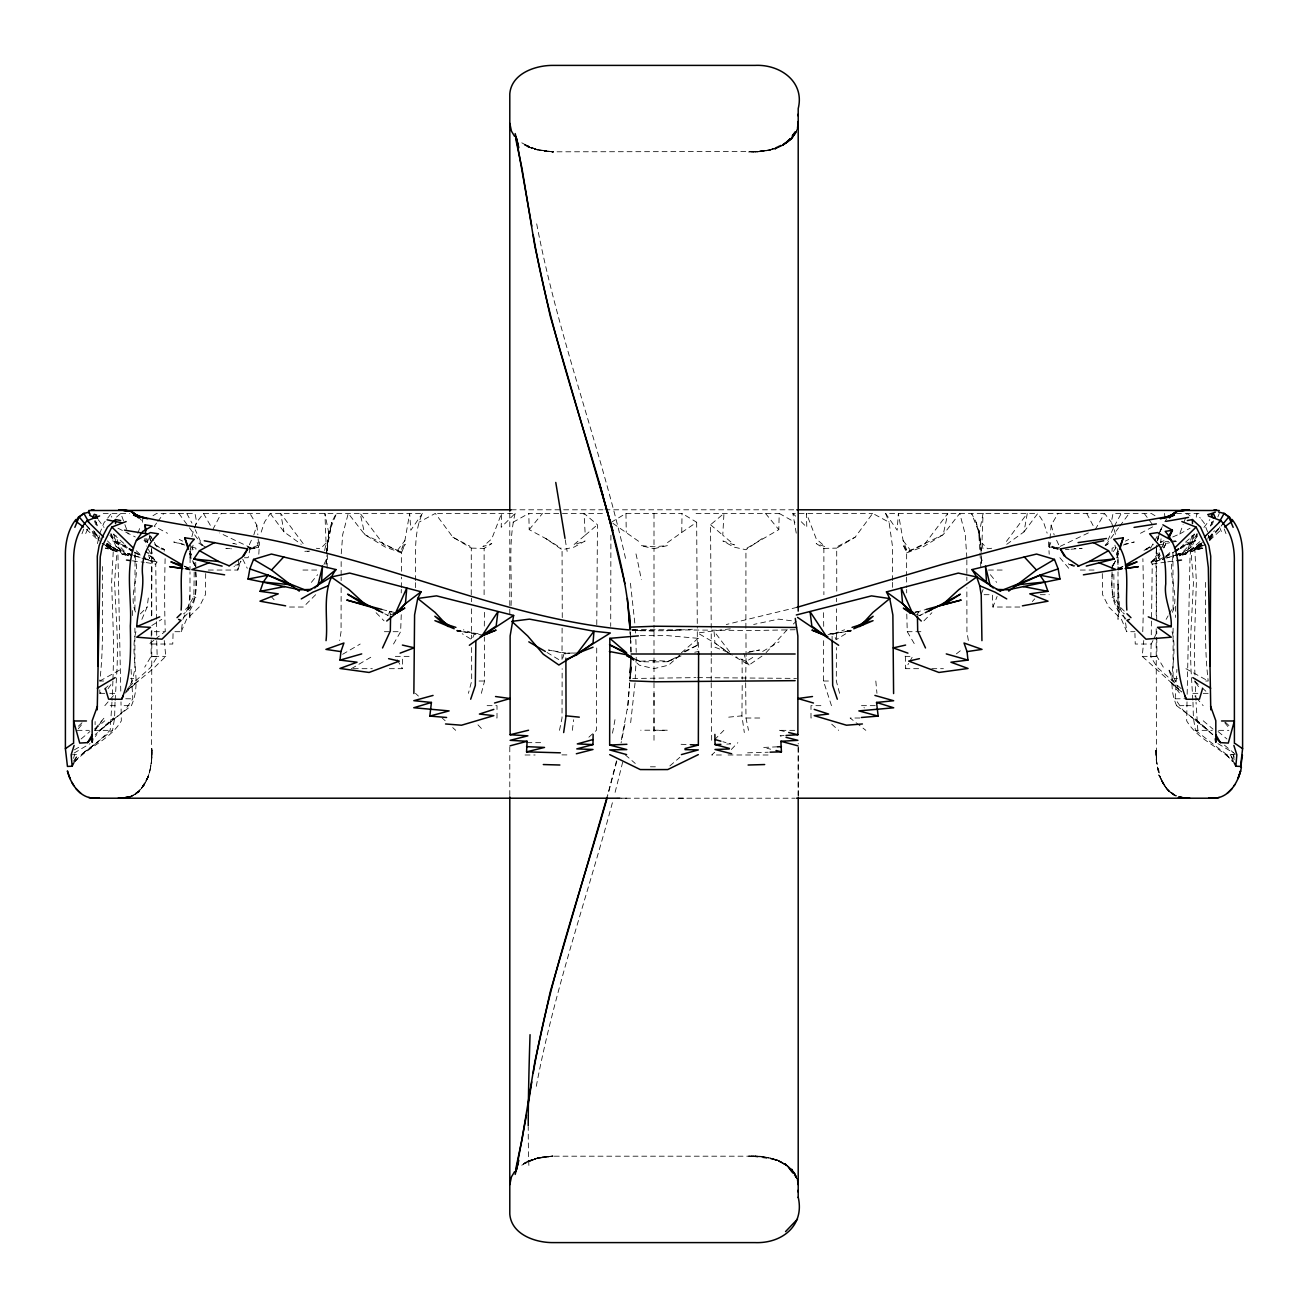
<?xml version="1.0" encoding="UTF-8"?>
<svg xmlns="http://www.w3.org/2000/svg" width="1308" height="1308" viewBox="0 0 1308 1308"><rect width="100%" height="100%" fill="white"/><g stroke="black" fill="none" stroke-linecap="round" stroke-linejoin="round"><path stroke-width="0.75" stroke-dasharray="5 3.75" d="M156.715 640.756L157.189 656.812L150.633 667.472L126.843 688.678M189.987 594.699L189.987 619.354L188.45 607.026L189.987 594.699L189.987 571.809M341.143 587.652L341.061 631.699L339.655 640.495M341.143 580.605L341.143 577.09M341.143 575.324L341.159 561.279M415.47 587.652L415.47 582.371M415.47 580.605C416.206 558.254 412.87 534.416 422.402 513.406L270.216 513.406L264.412 522.252L260.864 533.157M471.616 608.792L471.518 638.745M484.5 612.324L484.287 626.401M596.775 624.652L597.445 524.737L584.038 513.406L585.232 535.168L573.591 544.929L585.101 540.989L573.999 547.136L562.064 549.736L545.926 538.618L529.2 529.626L528.792 513.406L603.969 513.406M654 718.01L654 730.338L667.521 730.338M654 705.666L654 693.338M635.443 659.543L640.56 661.717L654 661.93L654 660.393L668.061 661.276L681.076 655.913M711.209 682.776L711.699 742.666M711.209 681.01L711.241 658.12M711.241 656.354L711.225 631.699M798.207 796.474L798.207 743.32M1124.259 611.098L1120.237 607.157L1114.138 596.595L1113.795 572.037M1118.029 557.911L1118.013 570.043L1117.768 548.919M745.674 682.776L745.985 718.01L748.519 730.338M1102.301 573.558L1102.595 594.699L1108.808 607.026L1121.479 619.354L1126.76 631.699L1134.886 631.699M1112.062 571.809C1111.44 586.703 1110.933 604.116 1124.389 613.877M1125.845 618.52C1110.672 607.288 1111.162 588.845 1112.405 572.037M195.955 571.809C196.478 586.736 197.099 604.067 183.594 613.877M562.26 617.605L562.064 549.736M132.435 615.577L132.484 610.002M1142.751 631.699C1143.568 607.076 1143.47 583.254 1142.881 558.679M745.674 681.01L746.034 658.12M746.067 656.354L745.952 631.699M1205.633 582.371C1205.698 615.316 1204.308 648.359 1208.2 681.01L1204.308 681.01M106.766 544.193L120.81 552.058L121.922 553.971L128.724 555.802L120.957 552.466L115.267 541.577L115.349 535.577M636.211 657.221L635.23 678.182M326.722 554.036C326.984 540.057 328.815 525.424 336.499 513.406L328.749 532.994L326.362 552.614M667.505 542.591L681.746 532.438L682.04 513.406L625.96 513.406L611.327 522.252M966.857 557.78L965.255 534.416L959.745 513.406L943.182 534.661L907.409 551.894L902.814 544.259L906.657 552.892L906.624 575.324M151.27 631.224L151.09 656.403L144.714 667.145M471.632 647.542L471.681 681.01L468.411 693.338M562.113 628.167L561.999 659.87M610.901 535.201L610.705 626.401M1187.01 701.873L1186.683 720.871C1197.588 739.592 1219.645 746.639 1233.706 762.351M156.715 635.394L156.6 621.022M401.229 592.933L401.294 589.418M401.327 587.652L401.425 577.09M831.479 705.666L823.435 681.01L823.68 636.98M1175.565 606.291L1175.565 617.441M1187.157 694.27L1190.067 554.657L1190.705 551.829L1202.543 545.207M341.241 553.791L342.729 534.416L348.255 513.406L364.818 534.661L384.879 546.842L401.343 552.892L401.409 575.324M1112.045 551.355L1112.111 548.134L1115.806 547.12M258.804 554.2L259.54 541.904M746.901 548.166L778.8 529.626L779.208 513.406L696.036 513.406M112.962 679.244L113.256 668.682A866.141 861.956 90 0 0 113.273 631.699L111.638 582.371L113.256 551.208M389.359 668.682L402.341 668.682L402.668 656.354M190.232 548.919L189.987 570.043M635.05 682.907L630.44 724.746M836.548 601.745L836.646 598.23M135.067 552.434L134.904 612.324M189.971 557.911L190.33 546.809M1156.73 620.368L1155.978 563.323L1154.931 561.541L1151.024 562.048L1152.234 564.091L1151.547 619.224M103.692 681.01L99.8 681.01C104.264 643.127 101.811 604.737 102.482 566.528M836.482 638.745L836.384 608.792M1112.078 570.043L1112.323 562.375M327.082 568.277L327.719 545.501L331.758 522.317L327.163 545.894M471.24 594.699L471.289 548.117L452.862 537.196L435.302 513.406L418.92 522.252M484.107 594.699L484.124 548.395L491.792 543.572L482.881 546.646L491.743 538.88L501.569 513.406L501.193 527.288L515.139 513.406L435.302 513.406M742.208 685.523L741.93 715.836L744.317 732.562M982.978 548.673L981.932 543.082L983.076 513.406L979.251 532.994L981.311 554.036M112.913 681.01L112.047 700.385M1163.303 667.145L1156.926 656.403L1156.746 631.224M1212.81 734.556L1182.726 709.852L1175.173 698.815L1176.938 669.304M194.205 572.037L193.862 596.595L187.763 607.157L183.741 611.098M1181.173 688.678L1157.367 667.472L1150.795 656.812L1151.269 640.756M629.704 682.907L627.399 709.459M111.948 702.151L110.166 730.338L96.988 742.666L81.603 754.356L74.818 761.469M393.512 644.026L400.624 631.699L401.278 614.073M762.074 538.618L745.936 549.736L734.001 547.136L722.899 540.989L734.409 544.929L722.768 535.168L723.962 513.406L710.555 524.737L711.225 628.167M630.26 674.503L630.015 678.263L630.26 674.601M981.605 555.671L981.392 558.729L983.616 563.584M630.129 675.566L629.884 679.097L630.358 673.424M629.606 683.021L628.053 704.587L621.104 741.391M1058.286 548.968L1049.261 546.924L1051.158 525.162L1058.107 513.406M1156.664 545.142L1156.059 553.611L1156.386 549.834M115.022 702.151L114.597 718.01L112.57 730.338L81.505 754.307L96.988 742.666M115.153 700.385L117.033 668.682A513.962 512.556 90 0 0 117.05 631.699L114.548 582.371L116.935 551.829L116.33 550.079L107.272 543.196L110.657 548.837L116.33 550.079L106.749 543.638M326.869 550.455L329.207 533.402M1151.383 621.022L1151.269 635.394M208.299 570.043L237.794 570.043L238.694 559.922M326.035 564.059L326.657 558.075M1156.452 548.951L1156.19 616.133M1196.248 517.2L1196.64 513.406L1200.335 518.115M164.154 551.208L164.334 549.507L154.655 544.619M164.236 640.495L165.773 656.354L153.216 668.682L126.32 690.869L138.01 681.01L124.996 693.338M515.139 513.406C507.684 543.981 512.507 575.945 510.987 607.026M326.117 564.239L326.82 558.418M1118.013 607.026L1117.948 582.371L1119.55 607.026L1118.013 619.354L1118.013 571.809M572.332 730.338L573.656 719.76M141.869 619.354L147.15 607.026L148.72 594.699M142.376 522.252L143.062 516.938M1159.248 552.679L1158.463 558.647L1152.642 561.426L1158.872 551.584M1160.556 542.738L1161.063 538.749M153.853 640.331L149.145 644.026L172.77 644.026L173.114 631.699L181.24 631.699L182.401 622.886M1201.136 543.294L1191.408 549.311L1191.065 551.829L1193.452 582.371L1190.95 631.699A513.946 512.556 90 0 0 1190.967 668.682L1192.847 700.385M1162.894 547.251L1164.038 539.321M1175.663 681.01L1173.096 681.01L1168.24 668.682L1175.663 681.01L1179.751 693.338L1169.99 681.01L1181.549 691.965L1142.227 656.354L1143.764 640.495M1172.393 612.324C1180.388 593.423 1166.066 574.13 1173.799 555.344M191.867 536.656L193.878 529.527M401.343 552.892L405.186 544.259L400.591 551.894L383.669 544.553L360.191 513.406L364.818 534.661L400.591 551.894L404.891 540.58L409.649 513.406L410.826 530.231L422.402 513.406M892.53 580.605L892.35 545.403L889.08 522.252L872.698 513.406L855.154 537.196L836.711 548.117L836.76 594.699M1006.719 544.341L1023.984 531.882L1027.287 513.406L1004.838 543.572M536.28 1086.327C554.478 989.6 587.374 896.52 612.7 801.591M324.678 550.537L326.068 543.082L324.924 513.406L328.749 532.994M1197.033 533.5L1192.733 541.577L1179.26 555.818L1187.043 552.466L1192.733 541.577L1194.171 533.926M1113.419 527.713L1111.326 522.252L1113.026 513.406L1151.253 513.406L1156.043 516.349M801.232 521.729L806.807 527.288L806.431 513.406L816.257 538.88L825.119 546.646L816.208 543.572L823.876 548.395L823.893 594.699M624.897 724.436L621.087 742.895M559.481 730.338L562.015 718.01L562.162 668.682M135.934 631.699C129.296 656.142 142.556 681.435 131.372 705.666L99.67 730.338L113.78 718.01L99.898 730.338L95.32 736.502M193.061 545.207L190.494 557.208L194.598 565.154M97.446 543.621L99.195 535.691M616.477 760.945L607.533 795.526M622.706 762.041L614.286 795.575M1157.302 540.825L1158.806 534.776M1207.774 539.207L1208.69 535.364M1210.995 525.8L1211.927 521.957M616.804 761.142L607.828 795.199M1157.678 539.321L1158.43 536.296M481.344 693.338L484.565 681.01L484.32 636.98M1158.692 536.558L1157.596 540.367L1159.771 532.454M73.542 758.313L74.572 754.765M1118.651 553.317L1113.402 565.17M562.734 658.186L564.173 653.33L574.735 652.954M1192.046 535.544L1187.043 552.466L1201.235 544.177L1196.509 547.676L1199.273 547.594L1201.954 544.766M147.395 542.346L148.474 538.716M253.817 534.923L256.842 525.162L249.893 513.406M1212.352 524.524L1213.497 520.862M795.804 131.536C793.155 140.888 783.001 145.58 774.843 149.243L788.544 141.28L796.539 131.16L791.716 139.122L797.471 128.658M1160.834 529.364L1160.212 531.162L1162.747 525.816L1159.607 531.833L1161.471 528.497M129.508 797.422C147.951 789.656 152.66 766.864 151.941 748.732L151.744 760.177L149.602 771.753L149.815 770.903C146.856 781.873 140.512 793.58 129.116 797.34M1058.041 549.327L1049.261 546.924L1051.599 540.204M237.794 570.043L240.852 561.312M917.48 614.237L918.429 611.572L926.162 609.446M388.656 614.204L389.588 611.572L392.907 612.16M1172.72 536.967L1179.669 533.991L1183.102 524.639M1183.773 522.759L1187.206 513.406L1191.506 517.15M194.565 527.958L196.674 522.252L203.459 513.406L259.932 513.406M1111.767 568.342L1113.909 562.62M1116.77 554.968L1118.209 551.159M1113.435 527.958L1105.603 545.403L1109.478 542.984L1105.113 545.55M81.963 533.795L83.81 528.939M194.581 527.713L196.674 522.252L194.974 513.406L156.747 513.406L151.957 516.349M1019.88 607.026L992.919 607.026L997.105 596.464M99.637 533.713L103.97 522.84L106.422 519.701M983.158 589.418L981.016 594.699L992.347 594.699L992.919 607.026M1217.862 516.922L1219.301 513.406M128.74 797.422L139.122 791.716L131.111 796.474C147.951 788.479 152.088 767.207 151.973 750.285L151.515 762.597L151.81 641.378M137.716 533.157L140.823 525.881M181.24 631.699L186.521 619.354L199.192 607.026L205.405 594.699L205.699 573.558M147.166 778.636L147.722 777.361L141.28 788.544L145.433 782.233M1210.39 526.061L1212.712 520.682M782.576 145.27C791.046 141.705 806.104 121.023 785.568 143.896L796.294 130.13L785.552 144.076L795.166 133.808L797.471 128.495C794.626 137.929 786.141 144.207 777.361 147.722L790.817 139.286L796.539 131.16M85.707 533.55L88.601 526.961M1179.26 555.818L1191.899 546.597L1197.36 534.138M797.34 129.116C790.081 148.131 766.913 152.562 748.732 151.941L760.177 151.744L771.753 149.602L750.285 151.973L762.597 151.515L553.006 151.81L534.776 149.194L553.006 151.973L537.097 149.815L523.331 144.06M195.595 572.037C196.838 588.829 197.328 607.288 182.155 618.52M182.875 619.354L188.45 607.026M323.959 564.484L326.493 558.941L326.428 555.769M251.398 540.204L248.978 545.501L250.351 547.333L248.144 557.715L242.078 557.829L247.277 568.293M795.967 131.863L790.817 139.286M1163.989 547.725L1167.341 540.727M1152.986 640.495L1151.285 644.026L1135.23 644.026L1134.935 633.448M1153.836 638.745L1157.22 631.699M74.589 761.24L77.826 754.569L71.155 754.814L90.072 743.614M146.431 780.582L149.243 774.843L143.945 785.748L135.329 794.594L131.536 795.804M1160.212 555.099L1158.463 558.647L1163.417 558.663M1163.679 548.003L1167.161 540.907M212.795 529.609L221.265 513.406M1113.272 565.187L1117.506 557.208L1114.939 545.207M1150.517 548.297L1157.482 535.757M1114.302 526.339L1121.25 513.406M240.917 561.165L238.972 564.664L233.985 566.511M1209.508 539.354L1214.38 530.705M1166.131 619.354L1168.126 615.839M1169.123 614.073L1173.096 607.026M918.641 668.682L905.659 668.682L908.651 663.401M909.665 661.635L912.657 656.354L905.332 656.354L902.487 653.608M1095.205 529.609L1104.541 513.406L1111.326 522.252M1182.35 555.066L1186.094 553.971L1200.564 540.94M156.437 619.224L155.75 564.091L156.944 562.031L145.678 551.208L155.341 561.426L146.316 545.992M1158.496 534.04L1161.52 528.873M125.911 691.801L132.337 681.01L134.904 668.682L134.904 628.167M1159.918 549.949L1165.101 541.741M1164.856 521.712L1166.932 518.491M1191.408 549.311L1199.273 547.594L1201.463 544.177L1193.664 550.357L1204.505 547.611L1190.705 551.829M145.27 782.576L138.37 791.7L133.808 795.166M73.444 761.289L77.826 754.569M131.045 669.32L132.811 698.815L125.257 709.852L95.19 734.556M108.057 688.711L112.341 682.547M1180.503 548.526L1184.067 543.458L1195.757 540.694L1182.383 546.057L1180.503 548.526L1193.354 541.479L1198.063 535.25M1113.337 551.551L1116.591 546.94M1209.393 538.406L1214.037 531.865M1199.273 547.594L1201.627 544.341M1105.603 545.403L1118.569 527.811M1119.746 526.208L1129.18 513.406M156.617 523.053L154.23 526.274L167.538 533.304M157.827 521.451L163.811 513.406M1023.984 531.882L1037.8 513.406L1043.588 522.252L1047.136 533.157M1203.932 527.435L1209.818 519.636M397.419 550.455L404.891 540.58M107.665 518.115L111.36 513.406L111.752 517.2M1208.984 537.653L1213.824 531.489M1196.509 547.676L1200.254 543M78.317 728.785L83.287 722.621M311.369 582.371L317.664 574.67M529.2 529.626L542.509 513.406M95.059 728.785L104.084 718.01L95.108 730.338L95.108 721.526M1209.802 539.583L1221.231 526.029M104.836 705.666L108.793 701.055M110.117 699.502L115.398 693.338L106.602 693.338M766.063 652.659L787.514 629.361M1032.323 601.549L1034.775 598.819M1152.642 561.426L1159.558 554.134M1209.23 538.275L1221.819 525.015M731.286 749.517L737.826 742.666M923.971 620.809L931.917 612.716M138.91 791.16L133.645 795.28M714.397 739.919L723.847 730.338M140.348 613.877L147.15 607.026M315.653 594.699L303.374 607.026L288.12 607.026M795.166 133.808L782.233 145.433M326.068 543.082L320.313 548.788L316.34 548.248M74.294 762.351C88.372 746.639 110.412 739.592 121.317 720.871L120.99 701.873M1151.024 562.048L1159.493 553.922M78.382 726.218L82.698 722.114M1166.18 556.031L1171.739 550.782M1209.687 540.351L1221.656 529.25M793.286 624.03L796.18 621.365L778.522 619.125L753.653 624.456M714.691 752.247L711.699 754.994L722.457 754.994M588.862 737.189L596.383 730.338L596.742 645.776M99.8 689.823L99.8 693.338L102.825 690.608M104.346 689.234L110.395 683.757M680.029 654.997L668.666 665.151L654 668.65L639.334 665.151L636.489 662.616M1185.555 542.15L1194.466 534.318M116.494 517.15L120.794 513.406L124.227 522.759M681.337 652.856L698.178 638.337L698.586 649.798M669.843 765.932L679.866 757.316M585.232 535.168L597.445 524.737M94.977 729.145L104.787 720.79M81.096 738.971L89.892 731.564M139.286 790.817L129.002 797.34M1202.395 542.395L1194.825 548.51L1196.362 582.371L1194.727 631.699A866.092 861.923 90 0 0 1194.744 668.682L1195.038 679.244M956.361 653.886L962.639 648.948M155.423 639.089L164.841 631.699L150.78 631.699M788.544 141.28L770.903 149.815L754.994 151.81L762.858 151.336L778.636 147.166L770.903 149.815L780.582 146.316M249.714 548.968L253.278 548.624L257.741 545.452L251.316 548.019L247.621 547.071L253.278 548.624L258.739 546.924L258.15 538.782M654 661.93L667.44 661.717L679.473 655.602M735.587 657.188L749.092 665.02L763.202 655.259M681.746 532.438L696.673 522.252L682.04 513.406M1181.794 553.333L1191.899 546.597M1165.117 557.568L1175.385 551.06M524.492 1163.188L528.988 1160.376L524.737 1162.959M832.15 641.296L832.068 634.2L844.608 629.786M845.753 633.759L836.106 639.743L833.409 633.366L829.828 633.677M151.826 625.535L161.783 619.354M752.787 657.434L746.214 661.423L736.028 656.91M1145.514 549.376L1153.345 544.619M1118.34 569.307L1123.556 566.168M351.394 668.682L372.289 656.354M74.36 749.86L81.39 745.74M342.614 654.294L360.207 644.026M762.662 651.449L779.192 641.836M1193.664 550.357L1205.191 544.504L1201.136 547.561L1193.664 550.357L1202.412 545.338M513.047 522.252L528.792 513.406M525.767 1162.567L523.331 1163.94L537.097 1158.185L553.006 1156.19L754.994 1156.19L771.753 1158.398L760.177 1156.256L748.732 1156.059C766.88 1155.667 790.196 1159.706 797.34 1178.884M1163.875 557.257L1154.931 561.541L1164.66 558.549M1165.526 556.325L1172.164 552.614M1179.669 533.991L1190.051 528.203M521.794 1165.199L531.833 1159.607L525.816 1162.747L538.111 1157.76L524.279 1163.744M1201.136 544.324L1182.448 554.314M99.8 681.01L122.069 668.682M684.869 651.924L698.488 644.697L683.054 652.038M837.938 546.286L855.154 537.196M1140.462 533.304L1153.77 526.274L1148.98 519.832M916.45 614.498L919.835 615.528L923.432 613.681M919.835 615.528L923.235 613.779M1125.403 541.103L1128.755 539.386M1145.612 549.507L1150.599 547.071M1112.078 597.592L1114.138 596.595M1088.354 532.912L1056.684 548.019L1050.259 545.452L1054.722 548.624L1058.63 548.592M1180.519 547.382L1193.354 541.479M906.657 552.892L923.121 546.842L943.182 534.661L947.81 513.406L924.331 544.553L907.409 551.894L903.109 540.58L898.351 513.406L897.174 530.231L885.598 513.406L1037.8 513.406M1118.651 569.994L1122.329 568.375M1164.038 540.694L1160.572 542.182L1168.665 541.447M667.44 661.717L677.658 657.368M1160.327 559.824L1157.237 560.985L1164.905 558.565M1143.96 550.325L1147.639 549.017M1118.209 568.081L1123.866 566.217M1166.818 557.976L1176.399 554.952L1166.605 557.944M389.866 615.022L393.25 613.992M1123.196 545.06L1134.265 542.003L1124.782 544.128M796.981 607.353L726.267 624.521M1182.677 554.886L1186.094 553.971M1054.722 548.624L1060.281 547.169L1056.684 548.019M249.959 548.919L258.739 546.924L256.401 540.204M654 548.673L667.472 545.583L654 546.777L640.528 545.583L654 548.673L654 628.167M828.062 634.576L847.11 631.224M1158.725 545.06L1169.777 542.706M1171.608 542.313L1178.982 540.76M747.751 652.512L759.539 650.011L746.149 652.332M1152.234 564.091L1165.788 562.08M914.897 612.275L918.429 611.572L919.377 614.204M832.068 634.2L845.344 631.682M694.728 652.234L698.619 651.498M915.11 612.16L918.429 611.572M249.763 548.444L258.739 546.924M730.322 628.805L697.654 632.99L714.969 643.078L730.632 654.131M1117.506 569.634L1123.196 568.833M991.66 548.248L987.687 548.788L981.932 543.082M235.064 565.17L238.972 564.664L235.244 564.991M1167.75 561.819L1177.56 560.56M1118.504 569.193L1122.477 568.686M728.703 717.16L741.93 715.836M632.696 678.476L695.97 677.626M1170.693 541.267L1178.802 540.547M1065.415 549.671L1069.127 549.376M1070.99 549.229L1082.125 548.346L1074.293 548.428M1150.795 656.812L1156.926 656.403M680.127 629.884L666.737 630.75L692.406 629.279M795.15 629.737L754.732 630.505L632.696 629.524M654 660.393L639.939 661.276L636.228 659.739M784.048 735.587L780.108 735.832L784.048 736.829M130.489 678.525L133.71 678.345M777.442 746.819L763.463 747.44L770.657 749.206M726.758 744.072L730.681 743.909L722.866 741.734M309.816 551.109L304.257 551.322L308.279 551.567M650.387 766.799L657.597 766.799M747.587 752.819L768.172 752.214M578.349 652.954L564.173 653.33L548.444 650.011L565.677 652.986L565.89 659.101M823.876 548.395L836.711 548.117M640.789 630.75L667.211 630.75M667.293 730.207L640.707 730.207M1175.173 698.815L1185.833 698.734M728.066 754.978L768.826 754.994M697.573 677.626L796.523 678.394M678.754 798.207L686.209 798.191M511.199 509.793L603.021 509.793M604.966 509.793L794.986 509.793M103.218 513.406L129.688 513.406M796.245 533.157L792.861 513.406L872.698 513.406M1048.068 513.406L1104.541 513.406M1176.464 513.406L1200.891 513.406M302.933 570.043L319.577 570.043M988.423 570.043L1005.018 570.043M1080.294 570.043L1097.657 570.043M1040.269 594.699L1049.278 594.699M384.356 631.699L400.624 631.699M906.771 614.073L907.261 631.699L923.579 631.699M153.821 656.354L165.773 656.354M395.343 656.354L411.824 656.354M1142.227 656.354L1159.558 656.354M353.274 668.682L372.306 668.682M931.819 668.682L943.428 668.682M479.055 681.01L484.565 681.01M823.435 681.01L828.945 681.01M99.8 693.338L104.836 693.338M1197.883 693.338L1192.602 693.338L1195.25 696.428M1203.164 693.338L1208.2 693.338L1208.2 689.823M110.199 705.666L115.889 705.666M124.113 705.666L131.372 705.666M487.099 705.666L497.007 705.666L497.007 718.01L493.051 718.01M820.901 705.666L810.993 705.666L810.993 718.01L814.949 718.01M875.232 705.666L861.155 705.666L864.457 707.922M1172.066 631.699C1178.704 656.142 1165.444 681.435 1176.628 705.666L1183.871 705.666M1186.094 705.666L1192.111 705.666M745.985 718.01L762.433 718.01M859.928 718.01L850.086 718.01L865.831 730.338M77.074 730.338L89.32 730.338M94.405 730.338L112.57 730.338M780.974 730.338L797.013 730.338M1192.978 702.151L1193.403 718.01L1195.43 730.338L1212.352 730.338M1218.68 730.338L1228.882 730.338M526.879 742.666L541.659 742.666M525.031 754.994L535.135 754.994M616.82 798.207L795.084 798.207M621.791 798.191L629.23 798.207M561.9 754.88L567.868 754.912M125.732 698.766L132.811 698.815M229.783 548.395L225.875 548.346L231.451 548.788M249.37 548.592L253.278 548.624M640.348 635.639L667.652 635.639L698.178 638.337M471.289 548.117L484.124 548.395M641.034 630.75L631.878 630.129L654 631.045M1233.411 761.24L1230.174 754.569L1235.177 754.765M681.092 744.285L690.673 744.71M1174.29 678.345L1177.511 678.525M1195.43 730.338L1226.397 754.356L1233.428 754.765L1234.458 758.313M151.09 656.403L157.189 656.812M632.434 630.129L641.263 630.75M1072.838 564.974L1069.012 564.647L1067.083 561.148M478.172 633.677L462.819 631.535M156.944 562.031L133.514 555.557M185.507 568.686L189.48 569.193M132.402 560.821L144.191 562.326M146.153 562.571L155.75 564.091M1074.898 565.416L1069.012 564.647L1074.326 566.478M184.788 568.833L190.477 569.634M1049.261 546.924L1058.237 548.444M160.9 548.902L164.334 549.507L157.581 546.564M462.623 631.682L475.916 634.2L463.375 629.786M381.838 609.446L396.635 612.978M183.218 544.128L173.735 542.003L184.804 545.06M483.519 635.394L474.591 633.366L471.894 639.743L462.231 633.742M779.437 730.24L786.811 732.039M106.504 544.161L114.336 550.357L105.31 548.068L117.295 551.829L117.933 554.657L120.843 694.27M236.552 544.242L232.873 543.311L236.584 544.275M192.194 547.12L195.889 548.134L195.971 550.75M121.922 553.971L125.65 555.066M133.612 555.54L153.085 561.541L152.039 563.323L151.287 620.368M1176.464 795.804C1167.112 793.155 1162.42 783.001 1158.757 774.843C1162.387 783.165 1167.079 792.174 1175.778 795.967M184.117 566.201L189.774 568.081M106.864 547.561L114.336 550.357L102.089 543.327L117.295 551.829M146.136 559.252L150.78 560.985L147.461 559.121M714.969 647.215L729.635 652.954M117.949 528.203L135.28 536.967M143.962 540.678L147.428 542.166M524.279 144.256L537.097 149.815L553.611 151.941L542.28 150.943L529.364 147.166L537.097 149.815L553.006 151.81L537.097 149.815L525.816 145.253L531.833 148.393L521.794 142.801M185.654 568.359L189.333 569.994M109.937 535.25L114.646 541.479L127.481 547.382M251.316 548.019L219.646 532.928M128.724 555.802L106.864 544.324M1176.137 795.967L1166.72 788.544L1160.278 777.361C1163.531 785.291 1168.861 792.877 1176.84 796.539L1169.09 791.16M193.862 596.595L195.922 597.592M636.685 659.657L640.56 661.717M106.095 546.188L114.336 550.357M384.765 613.795L388.182 615.528L384.585 613.681M179.229 539.386L182.597 541.103M452.862 537.196L470.062 546.286M797.471 1179.342L791.716 1168.878L796.474 1176.889L788.544 1166.72L774.843 1158.757L785.748 1164.055L794.594 1172.671L795.804 1176.464M114.646 541.479L127.497 548.526L124.816 544.717M1185.931 668.682L1208.2 681.01M779.208 513.406L794.953 522.252M135.819 552.614L145.793 558.189M205.781 547.267L198.522 542.984L202.397 545.403L195.219 529.707M1217.928 743.614L1233.395 752.787M782.233 1162.567L791.7 1169.63L796.539 1176.84M184.428 566.151L189.644 569.291M524.737 145.041L528.988 147.624L524.492 144.812M546.973 652.447L561.77 661.423M545.926 538.618L561.099 548.166M134.315 552.139L141.166 556.489M110.64 534.154L116.101 546.597L126.206 553.333M612.978 523.38L640.495 542.591M270.216 513.406L284.016 531.882L301.281 544.341M730.943 654.654L714.969 643.078L714.037 631.241L732.202 655.226M116.101 546.597L125.568 553.497M788.544 1166.72L777.361 1160.278L787.579 1165.951L795.28 1174.355L785.748 1164.627L774.843 1159.329L750.285 1156.027L762.597 1156.485L754.994 1156.19L762.858 1156.664L778.636 1160.834L770.903 1158.185L785.552 1164.529L795.166 1174.192L797.488 1179.407L795.166 1174.192L785.552 1163.924L796.278 1177.805L785.568 1164.104L795.166 1174.192M1176.628 705.666L1208.314 730.338L1194.204 718.01L1212.483 734.442M1168.714 790.817L1174.192 795.166C1159.166 785.241 1155.438 765.523 1156.059 748.732L1156.256 760.177L1160.834 778.636M1224.435 745.135L1236.224 754.994M1218.108 731.564L1226.904 738.971M1203.213 720.79L1213.023 729.145M710.555 524.737L722.768 535.168M625.257 754.847L635.279 763.48M113.534 534.318L123.933 543.458L112.243 540.694L125.617 546.057L127.497 548.526M106.193 544.88L110.657 548.837M831.725 724.174L838.641 730.338M106.635 544.014L109.496 546.597M1194.596 681.01L1200.63 686.487M1202.15 687.861L1208.2 693.338M442.169 718.01L445.178 720.741M452.699 727.591L455.707 730.338M415.47 693.338L418.429 696.085M86.344 529.25L98.313 540.351M136.261 550.782L141.82 556.031M1225.302 722.114L1229.618 726.218M792.861 513.406L795.656 516.186M107.452 540.94L115.349 548.837L120.957 552.466L115.954 535.528M376.083 612.716L384.029 620.809M86.181 525.015L98.77 538.275L93.963 531.865M477.96 724.845L483.142 730.338M110.967 533.5L115.267 541.577L126.026 552.957M138.108 516.627L142.801 521.794M270.772 596.072L275.677 601.549M1196.558 697.965L1203.164 705.666M86.769 526.029L98.198 539.583M1059.872 557.715L1070.206 570.043M790.817 1168.714L797.34 1178.999M1226.397 754.356L1232.3 761.469M990.352 574.67L996.663 582.371M765.491 513.406L778.8 529.626M1224.713 722.621L1229.684 728.785M749.092 665.02L746.214 661.423L743.827 653.33M94.176 531.489L99.016 537.67M1201.578 519.701L1204.03 522.84L1208.363 533.713M903.109 540.58L910.581 550.455M98.182 519.636L104.068 527.435M1144.189 513.406L1147.786 518.23M303.162 543.572L280.713 513.406L284.016 531.882M178.82 513.406L188.254 526.208M189.431 527.811L202.397 545.403M190.33 545.403L194.663 551.551M1195.659 682.547L1199.943 688.711M150.534 536.525L153.559 540.923L150.518 535.757M1230.174 754.569L1234.556 761.289M1162.567 782.233L1166.72 788.544C1158.103 777.851 1156.125 763.61 1156.027 750.285L1156.485 762.597L1156.19 641.378M907.261 631.699L914.488 644.026M203.459 513.406L210.931 526.372M397.338 659.87L402.341 668.682M93.62 530.705L99.473 541.087M186.75 513.406L191.965 523.102M979.251 532.994L976.242 522.317L971.501 513.406L979.251 532.994L981.572 550.93M154.344 542.395L157.483 548.297M194.728 565.187L189.349 553.317M1086.735 513.406L1093.325 526.012M1056.602 540.204L1059.022 545.501M1119.55 607.026L1125.125 619.354M1219.399 526.961L1222.293 533.55M95.288 520.682L97.61 526.061M134.201 555.344C141.951 574.081 127.628 593.423 135.607 612.324M885.598 513.406L889.08 522.252M1114.122 529.527L1116.133 536.656M1224.206 528.939L1226.037 533.795M189.791 551.159L191.23 554.968M194.091 562.62L195.513 566.429M124.898 524.639L128.331 533.991M389.588 611.572L390.536 614.237M94.503 520.862L95.647 524.524M99.081 535.528L100.225 539.207M1051.158 525.162L1054.183 534.923M149.308 536.558L150.404 540.367L149.194 534.776M839.589 693.338L836.319 681.01L836.368 647.542M148.605 555.017L149.537 558.647L148.752 552.679M149.57 536.296L150.698 540.825M144.567 538.7L145.433 542.346M96.073 521.957L97.005 525.8M976.242 522.317L980.232 539.697L981.262 550.455L981.245 547.987M980.232 539.697L978.793 533.402L980.918 568.277M1208.805 535.691L1210.554 543.621M625.518 558.385C599.898 445.08 557.748 335.993 536.28 221.69M113.829 533.926L115.267 541.577M630.44 583.254L635.05 625.093M968.345 640.495L966.939 631.699L966.857 587.652M1048.46 541.904L1049.196 554.2M1233.428 754.765L1234.376 761.861M1125.599 622.886L1126.76 631.699M1164.463 513.406L1165.15 518.704M146.937 538.749L147.461 542.722M1197.834 730.338L1196.035 702.151M256.842 525.162L257.856 534.71M151.548 548.951L151.81 616.133M875.82 681.01L876.949 693.338M151.614 549.834L151.941 553.611L151.581 548.526M635.23 629.835L635.475 633.039M981.18 558.418L981.605 564.239M630.75 641.443L630.374 635.77M630.26 633.399L630.75 641.034M742.094 659.101L742.176 679.097M981.343 558.075L981.687 564.059M145.875 538.291L146.104 542.133M1195.953 700.385L1195.087 681.01M635.868 639.481L636.228 652.381M696.673 522.252L697.295 628.167M1172.933 552.434L1173.096 612.324M1117.719 548.657L1118.013 557.715M195.71 562.26L195.971 570.043M471.354 598.23L471.469 601.745M823.713 626.401L823.517 612.324M905.332 656.354L905.659 668.682M745.887 628.167L745.936 549.736M625.96 513.406L626.254 532.438M1192.651 535.577L1192.733 541.577M165.119 558.679C164.53 583.254 164.432 607.076 165.249 631.699M906.624 577.09L906.673 587.652M906.673 589.418L906.689 592.933M966.857 559.824L966.857 575.324M966.857 577.09L966.857 580.605M1173.096 628.167L1173.096 681.01M1156.19 628.756L1156.19 639.792M892.53 582.371L892.53 587.652M798.207 746.557L798.207 796.899M697.295 631.699L697.295 649.308M654 513.406L654 546.777M654 631.699L654 681.157M654 682.776L654 742.666M509.793 513.014L509.793 614.613M509.793 746.803L509.793 796.801M151.81 630.325L151.81 635.067M528.873 1165.444A546.106 24.329 -85.6 0 1 528.236 1127.005M614.973 719.645A420.015 261.371 -85.6 0 1 612.275 734.295M635.982 553.889A420.015 288.398 87 0 1 641.28 579.689M565.236 539.795A546.106 6.785 80.8 0 1 567.149 551.404M537.097 1158.185L530.835 1160.343L542.28 1157.057L553.006 1156.027L540.825 1157.302L534.776 1158.806L553.611 1156.059L537.097 1158.185M630.26 634.2L629.884 628.903L630.26 634.282M630.996 652.202L630.75 640.789L630.996 652.103"/><path stroke-width="1.5" d="M73.591 743.418L73.722 563.11C73.101 548.003 76.289 531.931 87.129 520.731L99.604 515.941M629.884 680.405L629.884 680.487A32.34 1.521 -0.1 0 0 630.865 680.847L655.095 681.779L795.15 680.651M698.619 651.498L698.341 745.053L685 748.568M786.026 735.456L797.88 734.736L797.864 635.917L795.264 618.406M798.207 1197.18C804.796 1225.678 781.939 1243.663 754.994 1242.6L553.006 1242.6C535.397 1242.747 511.379 1234.49 509.793 1214.102L509.793 796.801M798.207 1192.046L798.207 1190.198M798.207 121.48L797.471 128.495M798.207 115.954L798.207 114.123M97.233 709.819L100.242 556.816L102.302 546.123L111.85 527.075L126.14 521.549M770.069 752.165L781.432 751.855L780.876 741.293L797.88 740.328L786.026 737.336M729.423 748.421L715.035 744.579L714.887 734.409M178.558 619.403L181.076 620.335L161.996 639.187L136.702 637.176L150.502 627.35L136.751 626.63C137.683 608.809 144.55 591.641 142.409 573.215C141.411 558.352 147.379 543.817 158.399 533.811L150.404 532.585L136.424 540.351C124.113 567.067 132.19 597.511 130.342 625.927C130.8 650.894 131.454 676.072 121.611 699.289L108.597 699.159L105.359 688.368M413.868 693.502L414.587 614.907L417.726 598.459L421.045 591.772L349.677 573.067L331.251 576.975L307.642 591.363M446.6 717.487L429.825 716.081L431.427 702.445L413.818 700.679L433.062 695.431M181.158 610.051C182.826 586.605 176.008 558.042 194.336 539.223L184.771 537.784L188.205 549.442M326.052 640.642C328.57 617.36 320.836 589.973 335.96 569.569L271.426 554.052L253.556 559.399L249.844 568.882L248.029 579.052L300.022 589.81L311.5 589.401M115.513 523.56L115.578 519.554L120.647 520.535M626.597 754.602L609.675 749.909L626.81 749.582L609.659 745.053L609.839 638.337L638.386 635.868M917.431 616.264L917.693 631.028L925.492 647.951M1210.063 666.197L1210.717 556.178L1208.919 545.812L1200.482 527.042L1192.422 519.554L1187.353 520.535M630.996 655.897L630.342 674.503M576.337 753.768L592.998 749.484L576.779 748.895L592.982 744.579L593.129 734.409M475.85 641.28L475.311 685.49L470.684 699.224M1232.071 519.456C1239.526 528.89 1242.355 541.185 1242.6 553.006L1242.6 748.683L1240.556 766.423L1235.847 766.226L1234.229 762.891M314.77 588.011L321.555 581.39L322.504 566.201L317.762 586M565.89 659.101L566.053 715.836L563.666 732.562M630.374 672.606L630.75 666.966L630.374 672.753M509.793 1184.688L511.461 1176.84L514.633 1171.592M1235.847 766.226L1236.845 754.814L1233.869 745.413M560.396 752.819L526.568 751.855L527.108 741.293L510.12 740.328L527.892 735.832L510.12 734.736L510.136 635.917L513.652 615.447L436.512 595.859L417.726 598.459L435.139 612.471L448.121 626.532M388.607 658.66L399.3 661.112L369.101 672.459L339.916 668.453L357.051 662.224L340.015 660.099L340.914 651.613L343.922 643.013L325.937 649.389L340.914 651.613M97.43 706.206L92.181 720.692L92.132 742.339L92.754 738.807M1240.736 767.175L1242.42 754.994M531.767 1081.912L527.729 1107.206M526.454 1114.939L516.039 1171.085L518.835 1160.327M533.239 1072.822C549.262 978.744 581.847 888.672 607.353 796.981M1241.406 767.175C1238.97 780.958 1229.847 797.667 1214.102 798.207L796.474 798.207M515.646 1169.515L521.974 1139.66L534.874 1061.704L550.21 991.938L606.994 797.406M515.172 1174.42L517.984 1163.662M74.85 527.337L79.15 516.987L83.876 513.423L89.467 512.017M1119.795 549.425L1123.229 537.784L1113.664 539.223C1131.992 558.042 1125.174 586.605 1126.826 610.051M1202.624 688.368L1199.42 699.159L1186.389 699.289L1184.656 695.758M74.131 745.413L71.155 754.814L72.153 766.226L67.444 766.423L65.4 748.683L65.4 553.006C65.645 541.185 68.474 528.89 75.929 519.456M516.366 1169.025L517.167 1166.572M285.618 605.849L259.965 601.189L278.261 593.832L260.079 591.33L263.317 582.027L268.091 575.193L306.824 590.66M1120.351 545.42L1123.229 537.784M92.606 517.968L94.241 514.306L96.694 515.107L94.601 518.017M386.743 621.006L395.081 614.122L406.788 587.995L405.431 603.658L396.635 612.978L393.25 613.992M1169.025 537.245L1172.377 530.263L1162.894 524.819M72.153 766.226L73.771 762.891M1168.894 537.359L1172.377 530.263L1165.183 531.408C1185.539 554.706 1175.941 587.259 1177.838 615.267C1177.723 643.65 1175.058 672.786 1186.389 699.289M121.611 699.289L123.361 695.758M75.962 521.712L78.169 517.347L84.055 513.406M382.525 647.967L390.324 631.028L390.585 616.281M243.811 555.916L247.67 548.919L204.277 540.776M1219.252 522.072L1224.125 513.423L1228.85 516.987L1233.15 527.337M1229.046 516.644L1222.506 524.524M86.459 720.97L73.608 720.986L79.723 743.075L87.571 742.617L92.165 734.834M1234.245 785.552L1234.768 784.669M1168.224 536.82L1172.377 530.263M469.343 645.285L481.491 636.555L497.939 611.654L496.157 626.107L480.183 636.636M247.67 548.919L242.013 557.371L229.178 565.923M222.147 566.135L193.78 559.006L199.486 550.701L214.594 542.526M136.424 540.351L142.817 531.408L152.251 525.996L145.123 524.819L145.548 532.519M575.782 655.243L593.963 631.241L610.346 632.99L558.892 665.02L543.212 654.163L527.713 636.015L511.82 621.365L529.478 619.125L593.963 631.241L593.031 643.078L577.057 654.67L566.871 659.167M1232.071 788.544L1227.182 793.367M859.863 626.565L872.845 612.504L889.751 598.59L886.432 591.903L958.306 573.084L976.733 576.975L1000.358 591.363M253.556 559.399L271.524 570.026L283.771 556.881M87.571 742.617L91.38 738.595M785.552 1231.596L797.488 1219.121M395.081 614.122L405.431 603.658L421.045 591.772M1204.505 536.999L1220.871 520.731C1231.711 531.931 1234.899 548.003 1234.278 563.11L1234.409 743.418M177.038 617.654L181.06 613.73M1210.767 709.819L1208.314 567.639L1205.665 546.139L1196.133 527.091L1174.519 548.15M115.578 519.554L107.534 527.059L102.743 536.247L99.097 545.812L97.299 556.178L97.953 666.197M942.725 604.525L958.878 589.597L976.733 576.975L972.008 569.585L1036.574 554.052L1054.444 559.399L1058.156 568.882L1059.954 579.052L1007.994 589.794L996.516 589.418M1168.698 517.379L1176.84 511.461L1184.688 509.793M1169.434 517.935L1173.668 514.093L1163.662 517.984L1174.42 515.172L1160.327 518.835M1169.09 516.84L1177.396 511.215L1188.759 509.793L1176.808 511.215L1168.24 517.379M863.116 624.734L873.123 616.264L853.781 628.772L873.057 620.679L852.064 627.399M321.555 581.39L335.96 569.569M1008.73 591.118L1036.459 570.026L1054.444 559.399M1224.582 527.01L1230.468 522.53M1168.567 517.281L1176.808 511.215L1189.364 509.793M481.491 636.555L513.652 615.447M65.4 748.683L72.774 743.598M944.932 603.985L960.366 594.208L935.138 607.713M1175.385 551.06L1178.802 548.886L1175.483 550.75M1125.305 565.121L1159.15 545.207C1166.196 556.946 1165.624 570.779 1165.755 583.94C1163.531 598.884 1172.197 612.046 1171.232 626.63L1157.482 627.35L1171.298 637.176L1146.004 639.187L1126.924 620.335L1129.442 619.403M97.282 688.204L115.153 677.609M301.265 598.917L312.89 592.181L328.226 585.771M1077.759 566.397L1089.319 561.492L1108.514 550.701L1114.22 559.006L1086.245 566.102M925.23 612.749L937.787 606.274L961.184 600.061L938.539 605.964M928.337 611.179L931.737 609.446M698.309 754.618L667.75 769.562L654 769.611L640.25 769.562L609.692 754.618M1015.302 586.344L1039.893 575.193L1058.156 568.882M1126.024 566.74L1137.077 561.868L1125.747 565.596M136.751 626.63L159.707 616.836M1001.192 590.66L1039.893 575.193L1059.954 579.052M483.519 635.394L496.075 630.096L485.366 634.315M208.74 562.881L191.818 569.618L224.616 574.833M578.349 652.954L593.031 647.215M400.084 653.15L414.227 647.803L402.406 645.073M493.819 709.394L479.398 714.054L493.819 715.639L461.511 725.221L445.554 723.962M128.74 797.422L123.933 798.191C139.547 795.493 113.583 800.447 127.743 796.997M431.427 702.445L413.753 707.742L449.118 710.898L429.825 716.081M494.538 703.017L510.104 698.521L495.536 696.526M340.015 660.099L361.711 653.902M796.981 607.353L942.577 564.304L1012.179 545.714L1053.725 536.623L1171.085 516.039M592.949 739.56L577.319 743.909L592.982 744.579M681.403 754.602L698.325 749.909L685 749.648M926.162 609.446L937.787 606.274M128.495 797.471L123.361 798.207L125.879 798.027M510.12 745.805L527.108 741.293M526.568 751.855L544.52 747.44L526.552 746.639M510.12 734.736L528.563 730.24M796.327 614.973L871.471 595.876L889.751 598.59L892.874 615.022L893.593 693.567M905.594 645.073L893.233 647.901L907.932 653.15M919.41 658.66L908.7 661.112L938.915 672.459L968.051 668.47L950.932 662.224L967.953 660.099L967.037 651.613L964.029 643.013L982.03 649.389L967.037 651.613M88.715 510.512L511.199 509.793M1216.653 798.027L1219.285 797.471M1064.172 555.916L1060.314 548.919L1103.723 540.776M260.079 591.33L284.882 586.524M248.029 579.052L268.091 575.193L292.714 586.36L299.287 591.134M847.241 631.339L851.034 630.62L847.11 631.224M1022.398 605.849L1048.035 601.189L1029.756 593.832L1047.921 591.33L1044.667 582.027L1039.893 575.193M914.766 613.992L903.354 608.155L910.139 613.027L913.458 612.438M1083.384 574.833L1116.182 569.618L1099.26 562.881M123.949 798.207L129.116 797.34M1125.093 568.555L1138.369 566.691L1126.45 568.195M812.481 696.526L797.896 698.521L813.462 703.017M1177.56 560.56L1181.484 560.069M1017.51 584.741L1044.667 582.027M1089.319 561.492L1114.22 559.006M861.383 717.487L878.159 716.097L876.54 702.445L893.658 700.745L874.905 695.431M862.413 723.962L846.489 725.221L814.197 715.639L828.602 714.054L814.197 709.394M91.347 509.973L93.947 509.793M609.659 745.053L626.908 744.285M777.442 746.819L781.432 746.639M715.035 744.579L720.888 744.334M910.139 613.027L911.365 612.978L902.585 603.675L886.432 591.903M729.194 748.977L715.002 749.484L731.663 753.768M748.111 765.016L764.673 764.542M1208.706 798.207L1215.917 798.109L1209.344 798.207M796.801 509.793L1219.285 510.512M1223.945 513.406L1229.831 517.347L1232.038 521.712M631.143 654L795.166 654M619.959 798.207L93.898 798.207C79.575 797.864 70.501 783.394 67.395 770.903L70.043 778.636L69.667 777.508M1221.541 720.97L1234.392 720.986L1228.277 743.075L1220.429 742.617L1216.62 738.595M118.636 509.793L130.604 511.215L138.91 516.84M99.294 798.207L92.214 798.109L98.656 798.207M1179.26 797.422L1184.688 798.207L1179.26 797.422L1184.067 798.191L1180.257 796.997M543.311 764.542L559.873 765.016M690.673 744.71L698.341 745.053M628.903 629.884C517.919 620.466 414.701 573.313 306.857 548.428C250.008 532.765 190.903 528.481 133.579 515.172L144.338 517.984L134.332 514.093L138.566 517.935M123.312 509.793L131.192 511.215L139.76 517.379M1214.053 509.793L1216.653 509.973M1182.121 798.027L1184.639 798.207L1179.505 797.471M796.523 627.48L655.095 626.221L630.848 627.153A32.34 1.521 0.1 0 0 629.884 627.513L629.884 628.903A32.34 1.521 0.1 0 0 630.848 629.279M193.78 559.006L218.665 561.508L228.9 565.71M263.317 582.027L290.507 584.741M566.053 715.836L579.297 717.16M181.534 568.195L169.599 566.691L182.891 568.555M126.5 560.069L130.424 560.56M460.857 631.224L456.933 630.603L460.727 631.323M1178.884 797.34L1184.051 798.207M609.381 651.498L626.892 654.785L631.78 657.221M1023.134 586.524L1047.921 591.33M88.715 797.471L91.347 798.027M788.659 732.48L797.88 734.736M776.036 750.53L781.432 751.855M1218.533 512.017L1224.125 513.423M136.915 516.039L147.673 518.835M372.862 607.697L346.767 600.045L381.838 609.446M780.876 741.293L797.88 745.805M878.159 716.097L858.849 710.898L893.707 707.791L876.54 702.445M715.051 739.56L720.904 741.195M946.273 653.902L967.953 660.099M455.903 627.399L434.91 620.662L454.187 628.756L434.845 616.231L444.213 624.161M182.221 565.579L170.89 561.851L181.959 566.74M249.844 568.882L268.091 575.193M822.65 634.315L811.941 630.096L827.817 636.636M1208.396 515.941L1220.871 520.731M1181.86 521.549L1196.133 527.091M634.364 658.97L626.924 655.913L632.042 658.087M976.733 576.975L979.741 585.771L995.11 592.181L1006.735 598.917M1148.26 616.836L1171.232 626.63M376.263 609.446L379.663 611.179M370.213 606.274L382.786 612.749M369.445 605.964L347.601 594.175L363.052 603.969M1093.406 542.526L1108.514 550.701M1171.592 540.335L1157.58 532.585L1149.585 533.827L1159.15 545.207M132.5 550.75L129.181 548.886L132.599 551.06M199.486 550.701L218.665 561.508M528.808 641.836L545.322 651.449M148.801 545.191L182.679 565.121M1192.831 677.609L1210.701 688.204M797.537 617.392L838.657 645.269M1078.822 565.923L1065.987 557.355L1060.314 548.919M1235.226 743.598L1242.6 748.683M331.251 576.975L349.072 589.565L365.275 604.525M824.498 635.394L811.843 626.123L810.061 611.654L826.525 636.571M139.433 517.281L131.192 511.215L119.241 509.793L130.604 511.215L139.302 517.379M77.532 522.513L83.418 527.01M271.524 570.026L292.714 586.36M972.008 569.585L993.23 588.011M912.935 614.139L901.228 587.995L902.585 603.675L921.273 621.022M609.839 638.337L626.663 652.839L609.512 644.697L626.532 653.738L633.644 660.082M80.818 793.367L75.929 788.544M133.481 548.15L111.85 527.075M1126.94 613.73L1130.962 617.67M87.129 520.731L103.495 536.999M1024.246 556.865L1036.459 570.026M85.494 524.524L78.954 516.644M1213.399 518.017L1211.306 515.107L1213.759 514.306L1215.41 517.968M514.633 136.408L511.461 131.16L509.793 123.312M71.776 782.233L73.755 785.552M1215.835 734.834L1220.429 742.617M83.876 513.423L88.748 522.072M184.771 537.784L187.649 545.42M837.316 699.224L832.673 685.49L832.15 641.296M516.366 138.975L517.167 141.428M603.38 496.958C578.643 410.123 548.395 324.433 533.239 235.178M607.353 511.019L624.897 583.581M515.172 133.579L517.984 144.338M518.835 147.673L516.039 136.915L531.767 226.088M990.254 586L985.496 566.201L986.445 581.39M515.646 138.484L521.974 168.34L534.874 246.296L550.21 316.078L612.782 530.786L599.048 482.26C612.079 530.181 627.824 578.218 629.884 628.216L629.442 614.94L629.884 627.513M797.471 1179.505L798.207 1184.688M1215.23 738.807L1215.851 742.339L1215.802 720.692L1210.587 706.206M979.741 585.771L981.229 595.189L981.932 640.642M145.123 524.819L145.891 530.786M627.399 598.541L629.884 628.216M1192.422 519.554L1192.471 523.56M798.207 611.114L798.207 108.613C805.009 81.423 779.65 64.092 754.994 65.4L553.006 65.4C535.397 65.253 511.379 73.51 509.793 93.898L509.793 511.199M798.207 797.962L798.207 1197.556M90.268 514.109A596.53 25.179 2.8 0 1 88.437 511.968M97.56 518.344A586.327 22.498 4.3 0 1 89.614 515.221M121.677 522.742A576.419 17.642 5.7 0 1 107.06 519.799M146.725 533.729A579.166 11.903 6.7 0 1 124.505 530.132M1106.535 538.504A579.133 10.055 -7 0 1 1078.086 542.591M1156.354 523.887A576.485 16.072 -6.1 0 1 1134.052 527.386M1188.531 517.363A586.311 21.042 -4.8 0 1 1165.755 521.352M1215.312 512.164A596.53 24.868 -3.1 0 1 1207.725 514.584M528.236 1125.828A546.106 24.329 -85.6 0 1 530.051 1034.677M555.769 482.456A546.106 6.785 80.8 0 1 565.007 538.373M1238.333 777.508L1237.957 778.636L1240.605 770.903L1238.333 777.508M404.663 608.138L396.635 612.978L404.663 608.138M1180.225 553.758L1176.399 554.952L1180.225 553.758M129.508 797.422L118.374 798.207L129.508 797.422M1189.626 798.207L1178.492 797.422L1189.626 798.207M131.65 554.952L127.759 553.742L131.601 554.952"/></g></svg>
